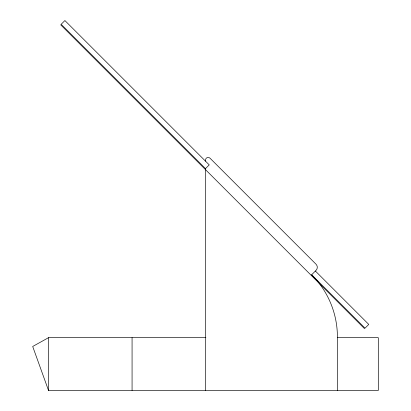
<?xml version="1.0" encoding="UTF-8"?>
<svg xmlns="http://www.w3.org/2000/svg" width="411" height="411" viewBox="0 0 411 411"><rect width="100%" height="100%" fill="white"/><g stroke="black" fill="none" stroke-linecap="round" stroke-linejoin="round"><path stroke-width="0.62" d="M205.5 168.613L209.23 164.883L64.902 20.55L61.167 24.28L205.5 168.613L205.5 390.45M337.41 390.45L337.41 336.948A87.944 87.944 0 0 0 311.656 274.764L316.008 270.412A4.398 4.398 0 0 0 316.008 264.196L210.006 158.189A2.641 2.641 0 0 0 205.5 160.059L205.5 161.148M205.885 337.683L48.524 337.683L32.695 346.478L48.524 390.45L378.305 390.45L378.305 337.683L337.41 337.683M315.386 271.034L368.77 324.418L365.04 328.148L311.656 274.764M60.653 24.794L364.526 328.666M132.07 337.683L132.07 390.45M48.524 337.683L48.524 390.45"/></g></svg>
